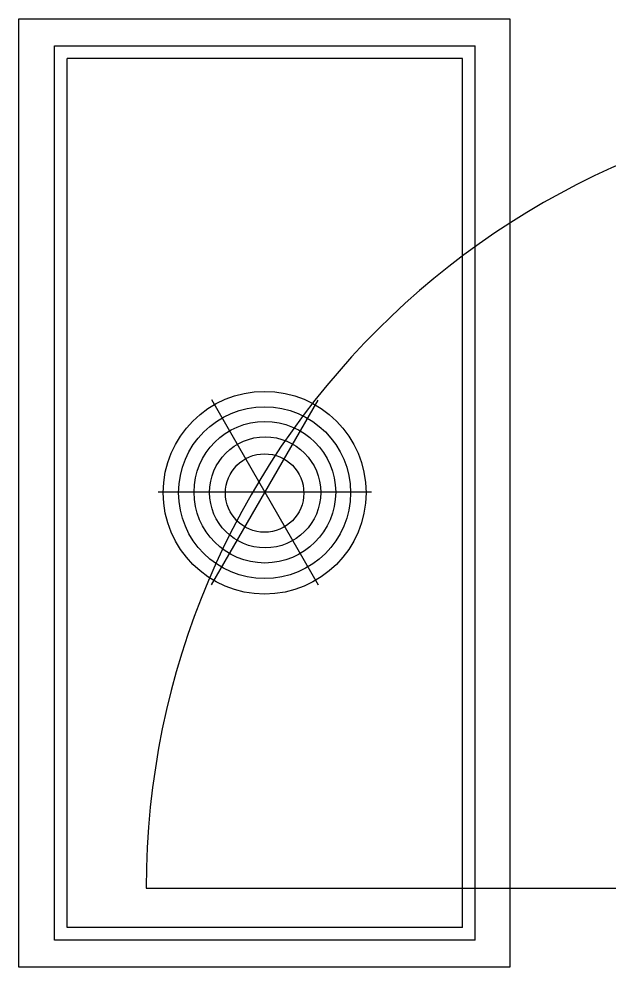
# Model space of a CAD drawing. Header units: inches. Extents: x 0 to 54693, y 0 to 31146.
# Drawn here: x 46492 to 47238, y 15898 to 17098 of the extents above; entities that cross this region are included whole.
import ezdxf
from ezdxf.lldxf.tags import DXFTag

# ---------------------------------------------------------------- set-up
doc = ezdxf.new("R2010")
doc.units = ezdxf.units.IN
doc.header["$MEASUREMENT"] = 0
doc.layers.add('Added', color=3, linetype='Continuous')
tags = doc.linetypes.add('fein_strichliert', pattern=[4, 1, -2, 1]).pattern_tags.tags
tags[8:9] = [DXFTag(74, 4), DXFTag(75, 0), DXFTag(340, '0'), DXFTag(46, 0.0), DXFTag(50, 0.0), DXFTag(44, 0.0), DXFTag(45, 0.0)]
tags[6:7] = [DXFTag(74, 4), DXFTag(75, 0), DXFTag(340, '0'), DXFTag(46, 0.0), DXFTag(50, 0.0), DXFTag(44, 0.0), DXFTag(45, 0.0)]
tags[4:5] = [DXFTag(74, 4), DXFTag(75, 0), DXFTag(340, '0'), DXFTag(46, 0.0), DXFTag(50, 0.0), DXFTag(44, 0.0), DXFTag(45, 0.0)]

msp = doc.modelspace()

# ---------------------------------------------------------------- linework, layer by layer
at = {"layer": 'Added', "linetype": 'fein_strichliert', "lineweight": -2, "ltscale": 0.18}
for p, q in [((46492.2, 15898.3), (46492.2, 17098.3)), ((46492.2, 17098.3), (47113.2, 17098.3)), ((47113.2, 17098.3), (47113.2, 15898.3)), ((47113.2, 15898.3), (46492.2, 15898.3))]:
    msp.add_line(p, q, dxfattribs=at)
at = {"layer": 'Added', "linetype": 'ByBlock', "lineweight": -2, "ltscale": 0.18}
for p, q in [((46537.2, 15932.3), (46537.2, 17064.3)), ((46537.2, 17064.3), (47069.2, 17064.3)), ((47069.2, 15932.3), (47069.2, 17064.3)), ((46553.2, 15948.3), (46553.2, 17048.3)), ((47053.2, 17048.3), (46553.2, 17048.3)), ((47053.2, 15948.3), (47053.2, 17048.3)), ((46735.7, 16382), (46870.7, 16615.8)), ((46735.9, 16616.8), (46870.7, 16381.9)), ((46938.2, 16499.3), (46668.4, 16499.3)), ((47053.2, 15948.3), (46553.2, 15948.3)), ((47069.2, 15932.3), (46537.2, 15932.3))]:
    msp.add_line(p, q, dxfattribs=at)
at = {"layer": 'Added', "linetype": 'Continuous', "lineweight": -2, "ltscale": 0.18}
msp.add_line((46653.2, 15998.3), (47753.2, 15998.3), dxfattribs=at)
at = {"layer": 'Added', "linetype": 'ByBlock', "lineweight": -2, "ltscale": 0.18}
for centre, radius in [((46802.9, 16498.7), 128.3), ((46802.9, 16498.7), 108.8), ((46803.2, 16499.3), 89.6), ((46803.6, 16499.1), 70.3), ((46802.9, 16498.3), 49.6)]:
    msp.add_circle(centre, radius, dxfattribs=at)
at = {"layer": 'Added', "linetype": 'Continuous', "lineweight": -2, "ltscale": 0.18}
msp.add_ellipse((47653.2, 15998.3), major_axis=(0, 1000), ratio=1, start_param=0, end_param=1.570796, dxfattribs=at)

doc.saveas('drawing.dxf')
